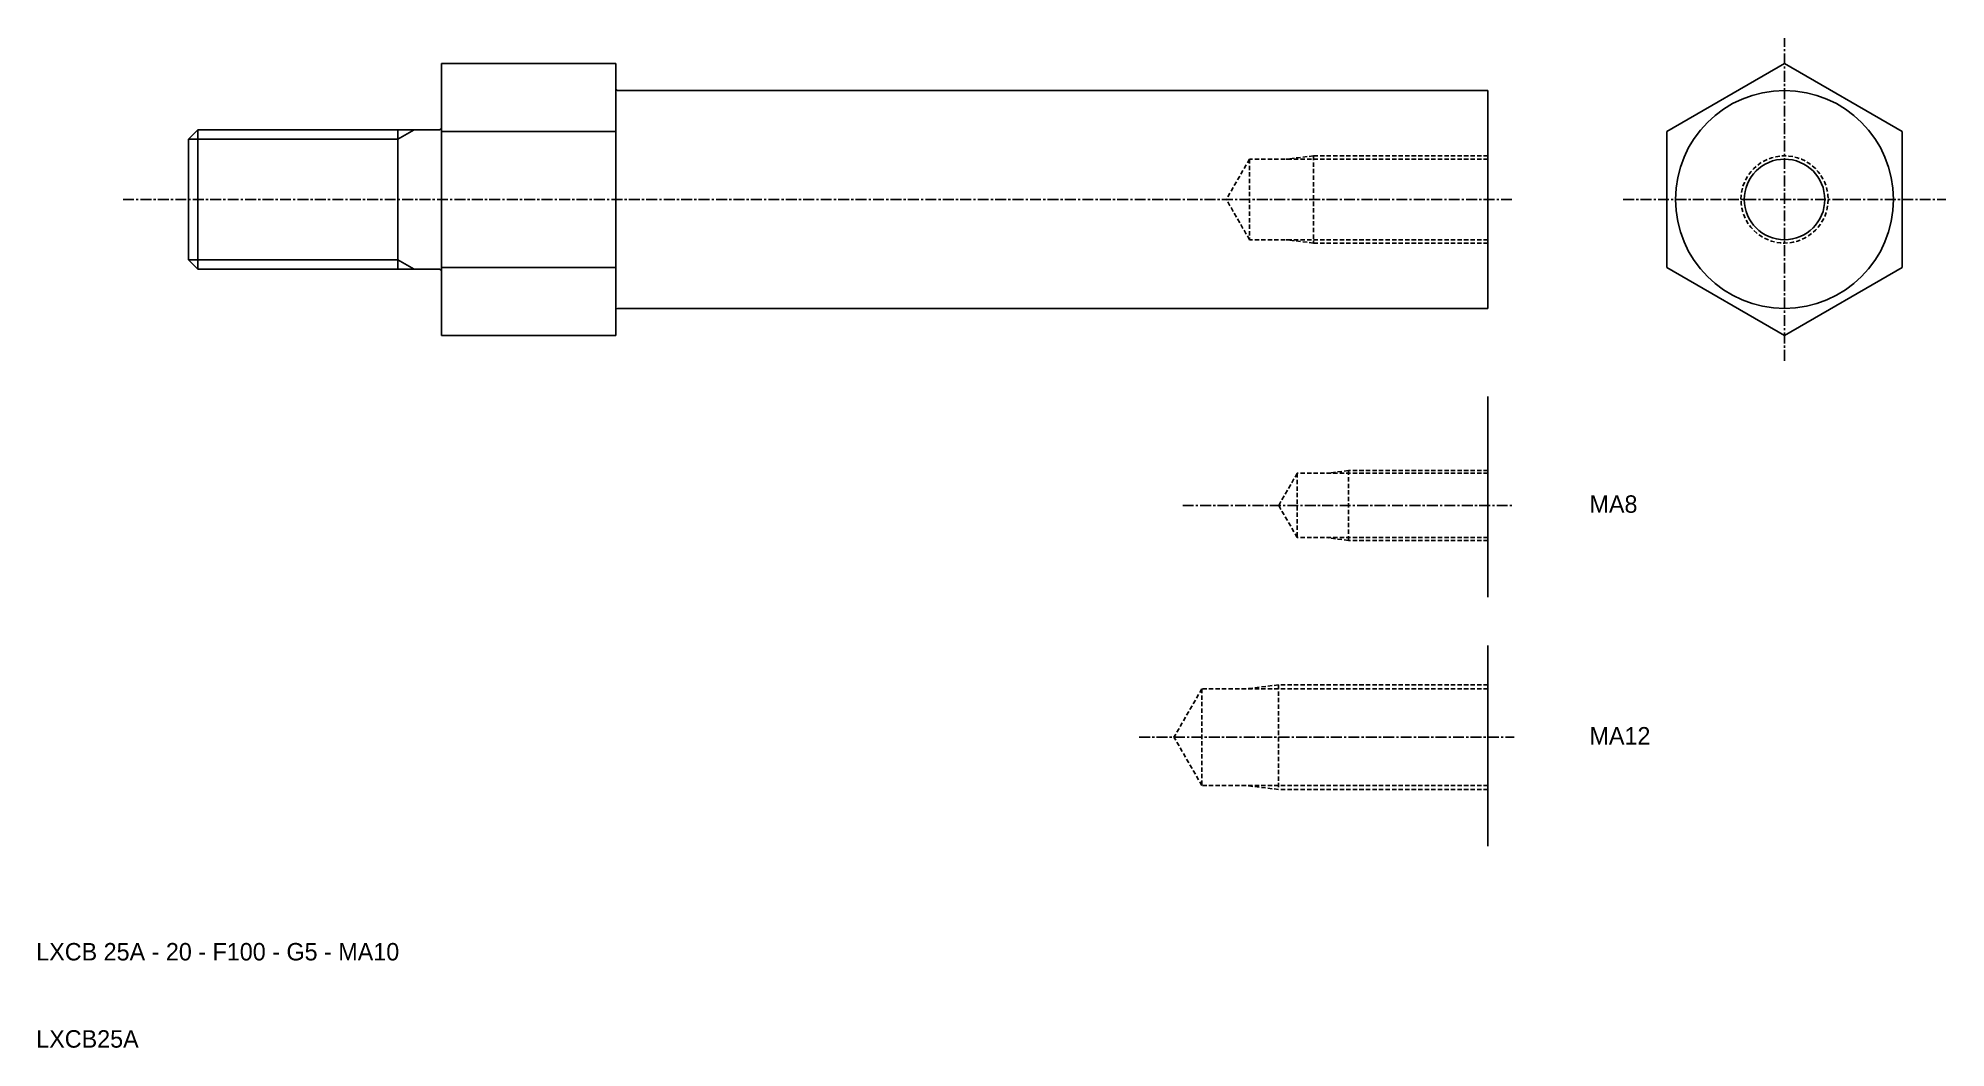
# Model space of a CAD drawing. Extents: x 32 to 251, y -56 to 59.
import ezdxf

# ---------------------------------------------------------------- set-up
doc = ezdxf.new("R2010")
doc.units = 0
doc.linetypes.add('CENTER', pattern=[2, 1.25, -0.25, 0.25, -0.25])
doc.linetypes.add('DASHED', pattern=[0.75, 0.5, -0.25])
doc.layers.get('0').update_dxf_attribs({"linetype": 'CONTINUOUS'})
doc.layers.add('CENTER', color=1, linetype='CENTER')

msp = doc.modelspace()

# ---------------------------------------------------------------- linework, layer by layer
at = {"color": 7, "linetype": 'CONTINUOUS'}
for p, q in [((78.12, 56.59), (78.12, 25.41)), ((98.12, 56.59), (78.12, 56.59)), ((98.12, 56.59), (98.12, 25.41)), ((98.32, 53.5), (198.12, 53.5)), ((198.12, 53.5), (198.12, 28.5)), ((49.12, 47.92), (50.2, 49)), ((50.2, 49), (50.2, 33)), ((50.2, 49), (77.92, 49)), ((73.12, 49), (73.12, 33)), ((98.12, 48.79), (78.12, 48.79)), ((49.12, 47.92), (49.12, 34.08)), ((49.12, 34.08), (50.2, 33)), ((50.2, 33), (77.92, 33)), ((98.12, 33.2), (78.12, 33.2)), ((98.32, 28.5), (198.12, 28.5)), ((98.12, 25.41), (78.12, 25.41)), ((198.12, 18.41), (198.12, -4.59)), ((198.12, -10.16), (198.12, -33.16))]:
    msp.add_line(p, q, dxfattribs=at)
at = {"color": 3, "linetype": 'CONTINUOUS'}
for p, q in [((73.12, 47.92), (74.99, 49)), ((49.12, 47.92), (73.12, 47.92)), ((49.12, 34.08), (73.12, 34.08)), ((73.12, 34.08), (74.99, 33))]:
    msp.add_line(p, q, dxfattribs=at)
at = {"color": 3, "linetype": 'DASHED'}
for p, q in [((178.12, 46), (174.99, 45.62)), ((198.12, 46), (178.12, 46)), ((178.12, 46), (178.12, 36)), ((170.78, 45.62), (168.12, 41)), ((198.12, 45.62), (170.78, 45.62)), ((170.78, 45.62), (170.78, 36.38)), ((170.78, 36.38), (168.12, 41)), ((198.12, 36.38), (170.78, 36.38)), ((178.12, 36), (174.99, 36.38)), ((198.12, 36), (178.12, 36)), ((176.25, 9.6), (174.12, 5.91)), ((176.25, 9.6), (176.25, 2.22)), ((198.12, 9.6), (176.25, 9.6)), ((182.12, 9.91), (179.62, 9.6)), ((182.12, 9.91), (182.12, 1.91)), ((198.12, 9.91), (182.12, 9.91)), ((176.25, 2.22), (174.12, 5.91)), ((198.12, 2.22), (176.25, 2.22)), ((182.12, 1.91), (179.62, 2.22)), ((198.12, 1.91), (182.12, 1.91)), ((165.32, -15.12), (162.12, -20.66)), ((198.12, -15.12), (165.32, -15.12)), ((165.32, -15.12), (165.32, -26.21)), ((174.12, -14.66), (170.37, -15.12)), ((198.12, -14.66), (174.12, -14.66)), ((174.12, -14.66), (174.12, -26.66)), ((165.32, -26.21), (162.12, -20.66)), ((198.12, -26.21), (165.32, -26.21)), ((174.12, -26.66), (170.37, -26.21)), ((198.12, -26.66), (174.12, -26.66))]:
    msp.add_line(p, q, dxfattribs=at)
at = {"color": 7, "linetype": 'CONTINUOUS'}
msp.add_lwpolyline([(218.62, 33.2), (232.12, 25.41), (245.62, 33.2), (245.62, 48.79), (232.12, 56.59), (218.62, 48.79)], close=True, dxfattribs=at)
for radius in [12.5, 4.62]:
    msp.add_circle((232.12, 41), radius, dxfattribs=at)
at = {"color": 3, "linetype": 'DASHED'}
msp.add_circle((232.12, 41), 5, dxfattribs=at)
at = {"color": 7, "linetype": 'CONTINUOUS'}
for centre, start, end in [((98.32, 53.7), 180, 270), ((77.92, 49.2), 270, 0), ((77.92, 32.8), 0, 90), ((98.32, 28.3), 90, 180)]:
    msp.add_arc(centre, 0.2, start, end, dxfattribs=at)
at = {"layer": 'CENTER', "color": 1, "linetype": 'CENTER'}
for p, q in [((232.12, 22.5), (232.12, 59.5)), ((41.62, 41), (201.12, 41)), ((213.62, 41), (250.62, 41)), ((163.12, 5.91), (201.12, 5.91)), ((158.12, -20.66), (201.12, -20.66))]:
    msp.add_line(p, q, dxfattribs=at)

# ---------------------------------------------------------------- texts
at = {"color": 7, "linetype": 'CONTINUOUS'}
for s, p in [('MA8', (209.76, 5.07)), ('MA12', (209.76, -21.5)), ('LXCB 25A - 20 - F100 - G5 - MA10', (31.67, -46.26)), ('LXCB25A', (31.67, -56.26))]:
    msp.add_text(s, height=2, dxfattribs=at).set_placement(p)

doc.saveas('drawing.dxf')
